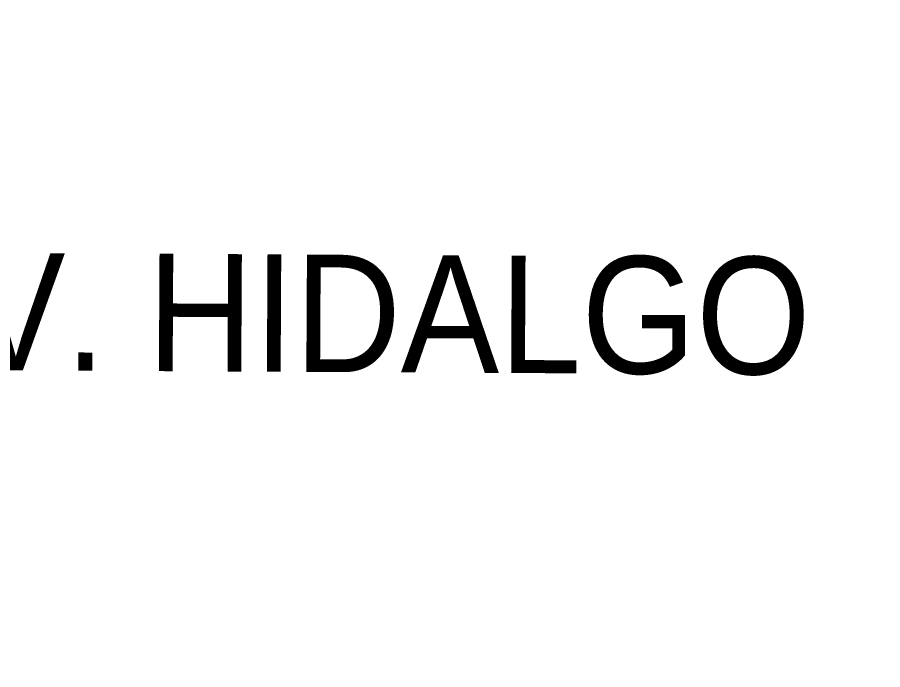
# Model space of a CAD drawing. Header units: metres. Extents: x 668617 to 675126, y 2286318 to 2293677.
# Drawn here: x 669944.22 to 669958.98, y 2287208.99 to 2287220.11 of the extents above; entities that cross this region are included whole.
import ezdxf
from ezdxf.enums import TextEntityAlignment as Align

# ---------------------------------------------------------------- set-up
doc = ezdxf.new("R2010")
doc.units = ezdxf.units.M
doc.header["$MEASUREMENT"] = 0
doc.layers.add('DMTG-PB-BANQUETAS', color=251, linetype='Continuous')
doc.layers.add('DMTG-X-NOM CALLES', color=250, linetype='Continuous')
doc.styles.add('CALLE', font='arial.ttf', dxfattribs={"height": 9})

msp = doc.modelspace()

# ---------------------------------------------------------------- linework, layer by layer
at = {"layer": 'DMTG-PB-BANQUETAS'}
msp.add_lwpolyline([(670012.5130648369, 2287224.130768131), (670059.7333381352, 2287225.379924772, -0.3839786987215033), (670063.8299175147, 2287221.285649254), (670065.2073370948, 2287147.091552624), (670065.1588396758, 2287146.617897685), (670065.0244626972, 2287146.160877087), (670064.8073241751, 2287145.736468248), (670064.5155346083, 2287145.359611712), (670064.1601896511, 2287145.043225933), (670063.7513702235, 2287144.798236799), (669947.542608048, 2287141.380974758, -0.4155602201350327), (669939.3099202904, 2287149.179121037), (669937.697772266, 2287214.166060514, -0.4100082094631908), (669945.4956972207, 2287222.409759748), (669996.2138771809, 2287223.709481273)], format="xyb", dxfattribs=at)

# ---------------------------------------------------------------- texts
at = {"layer": 'DMTG-X-NOM CALLES', "style": 'CALLE', "width": 0.9}
msp.add_text('AV. HIDALGO', height=2, rotation=359.6991863881505, dxfattribs=at).set_placement((669957.7543012969, 2287215.021994594), align=Align.MIDDLE_RIGHT)

doc.saveas('drawing.dxf')
